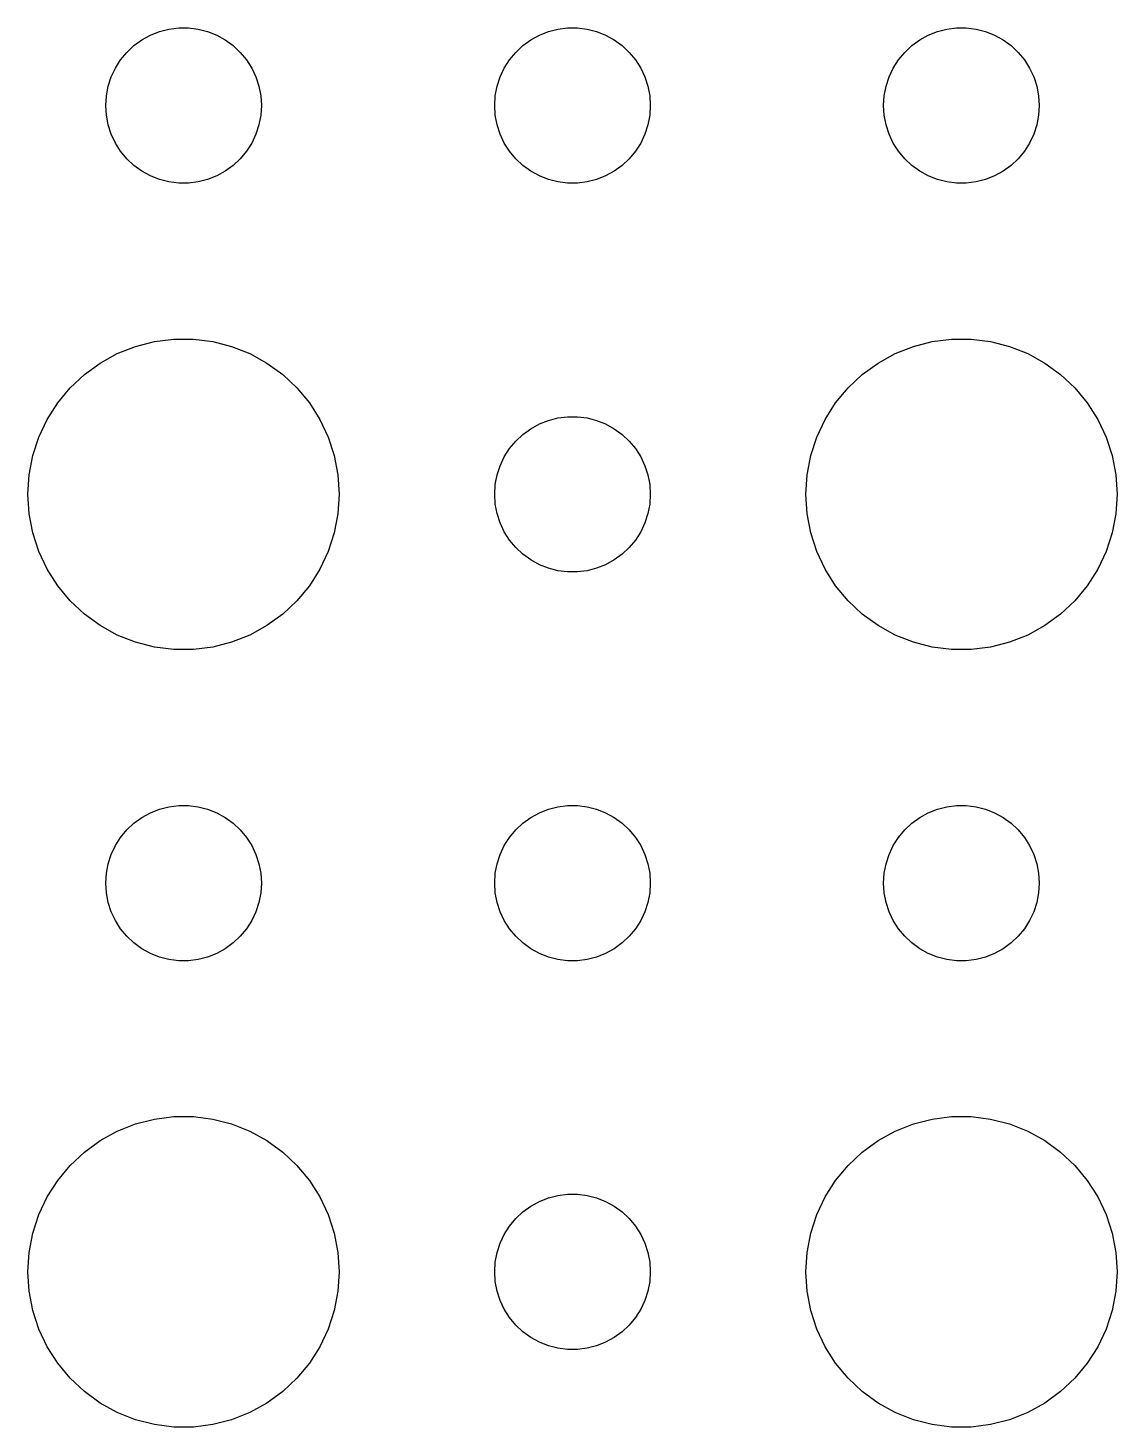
# Model space of a CAD drawing. Header units: metres. Extents: x -127 to 127, y -127 to 127.
# Drawn here: x -48 to -27, y -92.99 to -66 of the extents above; entities that cross this region are included whole.
import ezdxf

# ---------------------------------------------------------------- set-up
doc = ezdxf.new("R2010")
doc.units = ezdxf.units.M

msp = doc.modelspace()

# ---------------------------------------------------------------- linework, layer by layer
for p, q in [((-45.6387, -66.1428), (-45.4635, -66.0734)), ((-45.4635, -66.0734), (-45.2811, -66.0266)), ((-45.2811, -66.0266), (-45.0942, -66.003)), ((-45.0942, -66.003), (-44.9058, -66.003)), ((-44.9058, -66.003), (-44.7189, -66.0266)), ((-44.7189, -66.0266), (-44.5365, -66.0734)), ((-44.5365, -66.0734), (-44.3613, -66.1428)), ((-38.1387, -66.1428), (-37.9635, -66.0734)), ((-37.9635, -66.0734), (-37.7811, -66.0266)), ((-37.7811, -66.0266), (-37.5942, -66.003)), ((-37.5942, -66.003), (-37.4058, -66.003)), ((-37.4058, -66.003), (-37.2189, -66.0266)), ((-37.2189, -66.0266), (-37.0365, -66.0734)), ((-37.0365, -66.0734), (-36.8613, -66.1428)), ((-30.6387, -66.1428), (-30.4635, -66.0734)), ((-30.4635, -66.0734), (-30.2811, -66.0266)), ((-30.2811, -66.0266), (-30.0942, -66.003)), ((-30.0942, -66.003), (-29.9058, -66.003)), ((-29.9058, -66.003), (-29.7189, -66.0266)), ((-29.7189, -66.0266), (-29.5365, -66.0734)), ((-29.5365, -66.0734), (-29.3613, -66.1428)), ((-46.0934, -66.4732), (-45.9561, -66.3442)), ((-45.9561, -66.3442), (-45.8037, -66.2335)), ((-45.8037, -66.2335), (-45.6387, -66.1428)), ((-44.3613, -66.1428), (-44.1963, -66.2335)), ((-44.1963, -66.2335), (-44.0439, -66.3442)), ((-44.0439, -66.3442), (-43.9065, -66.4732)), ((-38.5934, -66.4732), (-38.4561, -66.3442)), ((-38.4561, -66.3442), (-38.3037, -66.2335)), ((-38.3037, -66.2335), (-38.1387, -66.1428)), ((-36.8613, -66.1428), (-36.6963, -66.2335)), ((-36.6963, -66.2335), (-36.5439, -66.3442)), ((-36.5439, -66.3442), (-36.4065, -66.4732)), ((-31.0934, -66.4732), (-30.9561, -66.3442)), ((-30.9561, -66.3442), (-30.8037, -66.2335)), ((-30.8037, -66.2335), (-30.6387, -66.1428)), ((-29.3613, -66.1428), (-29.1963, -66.2335)), ((-29.1963, -66.2335), (-29.0439, -66.3442)), ((-29.0439, -66.3442), (-28.9065, -66.4732)), ((-46.3145, -66.7774), (-46.2135, -66.6183)), ((-46.2135, -66.6183), (-46.0934, -66.4732)), ((-43.9065, -66.4732), (-43.7865, -66.6183)), ((-43.7865, -66.6183), (-43.6855, -66.7774)), ((-38.8145, -66.7774), (-38.7135, -66.6183)), ((-38.7135, -66.6183), (-38.5934, -66.4732)), ((-36.4065, -66.4732), (-36.2865, -66.6183)), ((-36.2865, -66.6183), (-36.1855, -66.7774)), ((-31.3145, -66.7774), (-31.2135, -66.6183)), ((-31.2135, -66.6183), (-31.0934, -66.4732)), ((-28.9065, -66.4732), (-28.7865, -66.6183)), ((-28.7865, -66.6183), (-28.6855, -66.7774)), ((-46.3947, -66.9478), (-46.3145, -66.7774)), ((-43.6855, -66.7774), (-43.6053, -66.9478)), ((-38.8947, -66.9478), (-38.8145, -66.7774)), ((-36.1855, -66.7774), (-36.1053, -66.9478)), ((-31.3947, -66.9478), (-31.3145, -66.7774)), ((-28.6855, -66.7774), (-28.6053, -66.9478)), ((-46.4882, -67.312), (-46.4529, -67.127)), ((-46.4529, -67.127), (-46.3947, -66.9478)), ((-43.6053, -66.9478), (-43.5471, -67.127)), ((-43.5471, -67.127), (-43.5118, -67.312)), ((-38.9882, -67.312), (-38.9529, -67.127)), ((-38.9529, -67.127), (-38.8947, -66.9478)), ((-36.1053, -66.9478), (-36.0471, -67.127)), ((-36.0471, -67.127), (-36.0118, -67.312)), ((-31.4882, -67.312), (-31.4529, -67.127)), ((-31.4529, -67.127), (-31.3947, -66.9478)), ((-28.6053, -66.9478), (-28.5471, -67.127)), ((-28.5471, -67.127), (-28.5118, -67.312)), ((-46.5, -67.5), (-46.4882, -67.312)), ((-43.5118, -67.312), (-43.5, -67.5)), ((-39, -67.5), (-38.9882, -67.312)), ((-36.0118, -67.312), (-36, -67.5)), ((-31.5, -67.5), (-31.4882, -67.312)), ((-28.5118, -67.312), (-28.5, -67.5)), ((-46.4882, -67.688), (-46.5, -67.5)), ((-46.4529, -67.873), (-46.4882, -67.688)), ((-43.5118, -67.688), (-43.5471, -67.873)), ((-43.5, -67.5), (-43.5118, -67.688)), ((-38.9882, -67.688), (-39, -67.5)), ((-38.9529, -67.873), (-38.9882, -67.688)), ((-36.0118, -67.688), (-36.0471, -67.873)), ((-36, -67.5), (-36.0118, -67.688)), ((-31.4882, -67.688), (-31.5, -67.5)), ((-31.4529, -67.873), (-31.4882, -67.688)), ((-28.5118, -67.688), (-28.5471, -67.873)), ((-28.5, -67.5), (-28.5118, -67.688)), ((-46.3947, -68.0522), (-46.4529, -67.873)), ((-43.5471, -67.873), (-43.6053, -68.0522)), ((-38.8947, -68.0522), (-38.9529, -67.873)), ((-36.0471, -67.873), (-36.1053, -68.0522)), ((-31.3947, -68.0522), (-31.4529, -67.873)), ((-28.5471, -67.873), (-28.6053, -68.0522)), ((-46.3145, -68.2226), (-46.3947, -68.0522)), ((-46.2135, -68.3817), (-46.3145, -68.2226)), ((-43.6855, -68.2226), (-43.7865, -68.3817)), ((-43.6053, -68.0522), (-43.6855, -68.2226)), ((-38.8145, -68.2226), (-38.8947, -68.0522)), ((-38.7135, -68.3817), (-38.8145, -68.2226)), ((-36.1855, -68.2226), (-36.2865, -68.3817)), ((-36.1053, -68.0522), (-36.1855, -68.2226)), ((-31.3145, -68.2226), (-31.3947, -68.0522)), ((-31.2135, -68.3817), (-31.3145, -68.2226)), ((-28.6855, -68.2226), (-28.7865, -68.3817)), ((-28.6053, -68.0522), (-28.6855, -68.2226)), ((-46.0934, -68.5268), (-46.2135, -68.3817)), ((-45.9561, -68.6558), (-46.0934, -68.5268)), ((-43.9065, -68.5268), (-44.0439, -68.6558)), ((-43.7865, -68.3817), (-43.9065, -68.5268)), ((-38.5934, -68.5268), (-38.7135, -68.3817)), ((-38.4561, -68.6558), (-38.5934, -68.5268)), ((-36.4065, -68.5268), (-36.5439, -68.6558)), ((-36.2865, -68.3817), (-36.4065, -68.5268)), ((-31.0934, -68.5268), (-31.2135, -68.3817)), ((-30.9561, -68.6558), (-31.0934, -68.5268)), ((-28.9065, -68.5268), (-29.0439, -68.6558)), ((-28.7865, -68.3817), (-28.9065, -68.5268)), ((-45.8037, -68.7665), (-45.9561, -68.6558)), ((-45.6387, -68.8572), (-45.8037, -68.7665)), ((-44.1963, -68.7665), (-44.3613, -68.8572)), ((-44.0439, -68.6558), (-44.1963, -68.7665)), ((-38.3037, -68.7665), (-38.4561, -68.6558)), ((-38.1387, -68.8572), (-38.3037, -68.7665)), ((-36.6963, -68.7665), (-36.8613, -68.8572)), ((-36.5439, -68.6558), (-36.6963, -68.7665)), ((-30.8037, -68.7665), (-30.9561, -68.6558)), ((-30.6387, -68.8572), (-30.8037, -68.7665)), ((-29.1963, -68.7665), (-29.3613, -68.8572)), ((-29.0439, -68.6558), (-29.1963, -68.7665)), ((-45.4635, -68.9266), (-45.6387, -68.8572)), ((-45.2811, -68.9734), (-45.4635, -68.9266)), ((-45.0942, -68.997), (-45.2811, -68.9734)), ((-44.9058, -68.997), (-45.0942, -68.997)), ((-44.7189, -68.9734), (-44.9058, -68.997)), ((-44.5365, -68.9266), (-44.7189, -68.9734)), ((-44.3613, -68.8572), (-44.5365, -68.9266)), ((-37.9635, -68.9266), (-38.1387, -68.8572)), ((-37.7811, -68.9734), (-37.9635, -68.9266)), ((-37.5942, -68.997), (-37.7811, -68.9734)), ((-37.4058, -68.997), (-37.5942, -68.997)), ((-37.2189, -68.9734), (-37.4058, -68.997)), ((-37.0365, -68.9266), (-37.2189, -68.9734)), ((-36.8613, -68.8572), (-37.0365, -68.9266)), ((-30.4635, -68.9266), (-30.6387, -68.8572)), ((-30.2811, -68.9734), (-30.4635, -68.9266)), ((-30.0942, -68.997), (-30.2811, -68.9734)), ((-29.9058, -68.997), (-30.0942, -68.997)), ((-29.7189, -68.9734), (-29.9058, -68.997)), ((-29.5365, -68.9266), (-29.7189, -68.9734)), ((-29.3613, -68.8572), (-29.5365, -68.9266)), ((-45.927, -72.1468), (-45.5621, -72.0531)), ((-45.5621, -72.0531), (-45.1884, -72.0059)), ((-45.1884, -72.0059), (-44.8116, -72.0059)), ((-44.8116, -72.0059), (-44.4379, -72.0531)), ((-44.4379, -72.0531), (-44.0729, -72.1468)), ((-30.927, -72.1468), (-30.5621, -72.0531)), ((-30.5621, -72.0531), (-30.1884, -72.0059)), ((-30.1884, -72.0059), (-29.8116, -72.0059)), ((-29.8116, -72.0059), (-29.4379, -72.0531)), ((-29.4379, -72.0531), (-29.0729, -72.1468)), ((-46.6075, -72.467), (-46.2773, -72.2855)), ((-46.2773, -72.2855), (-45.927, -72.1468)), ((-44.0729, -72.1468), (-43.7227, -72.2855)), ((-43.7227, -72.2855), (-43.3925, -72.467)), ((-31.6075, -72.467), (-31.2773, -72.2855)), ((-31.2773, -72.2855), (-30.927, -72.1468)), ((-29.0729, -72.1468), (-28.7227, -72.2855)), ((-28.7227, -72.2855), (-28.3925, -72.467)), ((-46.9123, -72.6885), (-46.6075, -72.467)), ((-43.3925, -72.467), (-43.0877, -72.6885)), ((-31.9123, -72.6885), (-31.6075, -72.467)), ((-28.3925, -72.467), (-28.0877, -72.6885)), ((-47.1869, -72.9464), (-46.9123, -72.6885)), ((-43.0877, -72.6885), (-42.8131, -72.9464)), ((-32.1869, -72.9464), (-31.9123, -72.6885)), ((-28.0877, -72.6885), (-27.8131, -72.9464)), ((-47.427, -73.2366), (-47.1869, -72.9464)), ((-42.8131, -72.9464), (-42.5729, -73.2366)), ((-32.427, -73.2366), (-32.1869, -72.9464)), ((-27.8131, -72.9464), (-27.5729, -73.2366)), ((-47.6289, -73.5547), (-47.427, -73.2366)), ((-42.5729, -73.2366), (-42.3711, -73.5547)), ((-32.6289, -73.5547), (-32.427, -73.2366)), ((-27.5729, -73.2366), (-27.3711, -73.5547)), ((-47.7893, -73.8956), (-47.6289, -73.5547)), ((-42.3711, -73.5547), (-42.2107, -73.8956)), ((-38.3037, -73.7335), (-38.1387, -73.6428)), ((-38.1387, -73.6428), (-37.9635, -73.5734)), ((-37.9635, -73.5734), (-37.7811, -73.5266)), ((-37.7811, -73.5266), (-37.5942, -73.503)), ((-37.5942, -73.503), (-37.4058, -73.503)), ((-37.4058, -73.503), (-37.2189, -73.5266)), ((-37.2189, -73.5266), (-37.0365, -73.5734)), ((-37.0365, -73.5734), (-36.8613, -73.6428)), ((-36.8613, -73.6428), (-36.6963, -73.7335)), ((-32.7893, -73.8956), (-32.6289, -73.5547)), ((-27.3711, -73.5547), (-27.2107, -73.8956)), ((-47.9057, -74.2539), (-47.7893, -73.8956)), ((-42.2107, -73.8956), (-42.0942, -74.2539)), ((-38.5934, -73.9732), (-38.4561, -73.8442)), ((-38.4561, -73.8442), (-38.3037, -73.7335)), ((-36.6963, -73.7335), (-36.5439, -73.8442)), ((-36.5439, -73.8442), (-36.4065, -73.9732)), ((-32.9057, -74.2539), (-32.7893, -73.8956)), ((-27.2107, -73.8956), (-27.0942, -74.2539)), ((-38.8145, -74.2774), (-38.7135, -74.1183)), ((-38.7135, -74.1183), (-38.5934, -73.9732)), ((-36.4065, -73.9732), (-36.2865, -74.1183)), ((-36.2865, -74.1183), (-36.1855, -74.2774)), ((-47.9763, -74.624), (-47.9057, -74.2539)), ((-42.0942, -74.2539), (-42.0237, -74.624)), ((-38.9529, -74.627), (-38.8947, -74.4478)), ((-38.8947, -74.4478), (-38.8145, -74.2774)), ((-36.1855, -74.2774), (-36.1053, -74.4478)), ((-36.1053, -74.4478), (-36.0471, -74.627)), ((-32.9763, -74.624), (-32.9057, -74.2539)), ((-27.0942, -74.2539), (-27.0237, -74.624)), ((-48, -75), (-47.9763, -74.624)), ((-42.0237, -74.624), (-42, -75)), ((-38.9882, -74.812), (-38.9529, -74.627)), ((-36.0471, -74.627), (-36.0118, -74.812)), ((-33, -75), (-32.9763, -74.624)), ((-27.0237, -74.624), (-27, -75)), ((-47.9763, -75.376), (-48, -75)), ((-42, -75), (-42.0237, -75.376)), ((-39, -75), (-38.9882, -74.812)), ((-38.9882, -75.188), (-39, -75)), ((-36.0118, -74.812), (-36, -75)), ((-36, -75), (-36.0118, -75.188)), ((-32.9763, -75.376), (-33, -75)), ((-27, -75), (-27.0237, -75.376)), ((-38.9529, -75.373), (-38.9882, -75.188)), ((-36.0118, -75.188), (-36.0471, -75.373)), ((-47.9057, -75.7461), (-47.9763, -75.376)), ((-42.0237, -75.376), (-42.0942, -75.7461)), ((-38.8947, -75.5522), (-38.9529, -75.373)), ((-38.8145, -75.7226), (-38.8947, -75.5522)), ((-36.1053, -75.5522), (-36.1855, -75.7226)), ((-36.0471, -75.373), (-36.1053, -75.5522)), ((-32.9057, -75.7461), (-32.9763, -75.376)), ((-27.0237, -75.376), (-27.0942, -75.7461)), ((-47.7893, -76.1044), (-47.9057, -75.7461)), ((-42.0942, -75.7461), (-42.2107, -76.1044)), ((-38.7135, -75.8817), (-38.8145, -75.7226)), ((-36.1855, -75.7226), (-36.2865, -75.8817)), ((-32.7893, -76.1044), (-32.9057, -75.7461)), ((-27.0942, -75.7461), (-27.2107, -76.1044)), ((-47.6289, -76.4453), (-47.7893, -76.1044)), ((-42.2107, -76.1044), (-42.3711, -76.4453)), ((-38.5934, -76.0268), (-38.7135, -75.8817)), ((-38.4561, -76.1558), (-38.5934, -76.0268)), ((-36.4065, -76.0268), (-36.5439, -76.1558)), ((-36.2865, -75.8817), (-36.4065, -76.0268)), ((-32.6289, -76.4453), (-32.7893, -76.1044)), ((-27.2107, -76.1044), (-27.3711, -76.4453)), ((-38.3037, -76.2665), (-38.4561, -76.1558)), ((-38.1387, -76.3572), (-38.3037, -76.2665)), ((-37.9635, -76.4266), (-38.1387, -76.3572)), ((-36.8613, -76.3572), (-37.0365, -76.4266)), ((-36.6963, -76.2665), (-36.8613, -76.3572)), ((-36.5439, -76.1558), (-36.6963, -76.2665)), ((-47.427, -76.7634), (-47.6289, -76.4453)), ((-42.3711, -76.4453), (-42.5729, -76.7634)), ((-37.7811, -76.4734), (-37.9635, -76.4266)), ((-37.5942, -76.497), (-37.7811, -76.4734)), ((-37.4058, -76.497), (-37.5942, -76.497)), ((-37.2189, -76.4734), (-37.4058, -76.497)), ((-37.0365, -76.4266), (-37.2189, -76.4734)), ((-32.427, -76.7634), (-32.6289, -76.4453)), ((-27.3711, -76.4453), (-27.5729, -76.7634)), ((-47.1869, -77.0536), (-47.427, -76.7634)), ((-42.5729, -76.7634), (-42.8131, -77.0536)), ((-32.1869, -77.0536), (-32.427, -76.7634)), ((-27.5729, -76.7634), (-27.8131, -77.0536)), ((-46.9123, -77.3115), (-47.1869, -77.0536)), ((-42.8131, -77.0536), (-43.0877, -77.3115)), ((-31.9123, -77.3115), (-32.1869, -77.0536)), ((-27.8131, -77.0536), (-28.0877, -77.3115)), ((-46.6075, -77.533), (-46.9123, -77.3115)), ((-43.0877, -77.3115), (-43.3925, -77.533)), ((-31.6075, -77.533), (-31.9123, -77.3115)), ((-28.0877, -77.3115), (-28.3925, -77.533)), ((-46.2773, -77.7145), (-46.6075, -77.533)), ((-45.927, -77.8532), (-46.2773, -77.7145)), ((-43.7227, -77.7145), (-44.0729, -77.8532)), ((-43.3925, -77.533), (-43.7227, -77.7145)), ((-31.2773, -77.7145), (-31.6075, -77.533)), ((-30.927, -77.8532), (-31.2773, -77.7145)), ((-28.7227, -77.7145), (-29.0729, -77.8532)), ((-28.3925, -77.533), (-28.7227, -77.7145)), ((-45.5621, -77.9469), (-45.927, -77.8532)), ((-45.1884, -77.9941), (-45.5621, -77.9469)), ((-44.8116, -77.9941), (-45.1884, -77.9941)), ((-44.4379, -77.9469), (-44.8116, -77.9941)), ((-44.0729, -77.8532), (-44.4379, -77.9469)), ((-30.5621, -77.9469), (-30.927, -77.8532)), ((-30.1884, -77.9941), (-30.5621, -77.9469)), ((-29.8116, -77.9941), (-30.1884, -77.9941)), ((-29.4379, -77.9469), (-29.8116, -77.9941)), ((-29.0729, -77.8532), (-29.4379, -77.9469)), ((-45.9561, -81.3442), (-45.8037, -81.2335)), ((-45.8037, -81.2335), (-45.6387, -81.1428)), ((-45.6387, -81.1428), (-45.4635, -81.0734)), ((-45.4635, -81.0734), (-45.2811, -81.0266)), ((-45.2811, -81.0266), (-45.0942, -81.003)), ((-45.0942, -81.003), (-44.9058, -81.003)), ((-44.9058, -81.003), (-44.7189, -81.0266)), ((-44.7189, -81.0266), (-44.5365, -81.0734)), ((-44.5365, -81.0734), (-44.3613, -81.1428)), ((-44.3613, -81.1428), (-44.1963, -81.2335)), ((-44.1963, -81.2335), (-44.0439, -81.3442)), ((-38.4561, -81.3442), (-38.3037, -81.2335)), ((-38.3037, -81.2335), (-38.1387, -81.1428)), ((-38.1387, -81.1428), (-37.9635, -81.0734)), ((-37.9635, -81.0734), (-37.7811, -81.0266)), ((-37.7811, -81.0266), (-37.5942, -81.003)), ((-37.5942, -81.003), (-37.4058, -81.003)), ((-37.4058, -81.003), (-37.2189, -81.0266)), ((-37.2189, -81.0266), (-37.0365, -81.0734)), ((-37.0365, -81.0734), (-36.8613, -81.1428)), ((-36.8613, -81.1428), (-36.6963, -81.2335)), ((-36.6963, -81.2335), (-36.5439, -81.3442)), ((-30.9561, -81.3442), (-30.8037, -81.2335)), ((-30.8037, -81.2335), (-30.6387, -81.1428)), ((-30.6387, -81.1428), (-30.4635, -81.0734)), ((-30.4635, -81.0734), (-30.2811, -81.0266)), ((-30.2811, -81.0266), (-30.0942, -81.003)), ((-30.0942, -81.003), (-29.9058, -81.003)), ((-29.9058, -81.003), (-29.7189, -81.0266)), ((-29.7189, -81.0266), (-29.5365, -81.0734)), ((-29.5365, -81.0734), (-29.3613, -81.1428)), ((-29.3613, -81.1428), (-29.1963, -81.2335)), ((-29.1963, -81.2335), (-29.0439, -81.3442)), ((-46.2135, -81.6183), (-46.0934, -81.4732)), ((-46.0934, -81.4732), (-45.9561, -81.3442)), ((-44.0439, -81.3442), (-43.9065, -81.4732)), ((-43.9065, -81.4732), (-43.7865, -81.6183)), ((-38.7135, -81.6183), (-38.5934, -81.4732)), ((-38.5934, -81.4732), (-38.4561, -81.3442)), ((-36.5439, -81.3442), (-36.4065, -81.4732)), ((-36.4065, -81.4732), (-36.2865, -81.6183)), ((-31.2135, -81.6183), (-31.0934, -81.4732)), ((-31.0934, -81.4732), (-30.9561, -81.3442)), ((-29.0439, -81.3442), (-28.9065, -81.4732)), ((-28.9065, -81.4732), (-28.7865, -81.6183)), ((-46.3947, -81.9478), (-46.3145, -81.7774)), ((-46.3145, -81.7774), (-46.2135, -81.6183)), ((-43.7865, -81.6183), (-43.6855, -81.7774)), ((-43.6855, -81.7774), (-43.6053, -81.9478)), ((-38.8947, -81.9478), (-38.8145, -81.7774)), ((-38.8145, -81.7774), (-38.7135, -81.6183)), ((-36.2865, -81.6183), (-36.1855, -81.7774)), ((-36.1855, -81.7774), (-36.1053, -81.9478)), ((-31.3947, -81.9478), (-31.3145, -81.7774)), ((-31.3145, -81.7774), (-31.2135, -81.6183)), ((-28.7865, -81.6183), (-28.6855, -81.7774)), ((-28.6855, -81.7774), (-28.6053, -81.9478)), ((-46.4529, -82.127), (-46.3947, -81.9478)), ((-43.6053, -81.9478), (-43.5471, -82.127)), ((-38.9529, -82.127), (-38.8947, -81.9478)), ((-36.1053, -81.9478), (-36.0471, -82.127)), ((-31.4529, -82.127), (-31.3947, -81.9478)), ((-28.6053, -81.9478), (-28.5471, -82.127)), ((-46.5, -82.5), (-46.4882, -82.312)), ((-46.4882, -82.312), (-46.4529, -82.127)), ((-43.5471, -82.127), (-43.5118, -82.312)), ((-43.5118, -82.312), (-43.5, -82.5)), ((-39, -82.5), (-38.9882, -82.312)), ((-38.9882, -82.312), (-38.9529, -82.127)), ((-36.0471, -82.127), (-36.0118, -82.312)), ((-36.0118, -82.312), (-36, -82.5)), ((-31.5, -82.5), (-31.4882, -82.312)), ((-31.4882, -82.312), (-31.4529, -82.127)), ((-28.5471, -82.127), (-28.5118, -82.312)), ((-28.5118, -82.312), (-28.5, -82.5)), ((-46.4882, -82.688), (-46.5, -82.5)), ((-43.5, -82.5), (-43.5118, -82.688)), ((-38.9882, -82.688), (-39, -82.5)), ((-36, -82.5), (-36.0118, -82.688)), ((-31.4882, -82.688), (-31.5, -82.5)), ((-28.5, -82.5), (-28.5118, -82.688)), ((-46.4529, -82.873), (-46.4882, -82.688)), ((-43.5118, -82.688), (-43.5471, -82.873)), ((-38.9529, -82.873), (-38.9882, -82.688)), ((-36.0118, -82.688), (-36.0471, -82.873)), ((-31.4529, -82.873), (-31.4882, -82.688)), ((-28.5118, -82.688), (-28.5471, -82.873)), ((-46.3947, -83.0522), (-46.4529, -82.873)), ((-46.3145, -83.2226), (-46.3947, -83.0522)), ((-43.6053, -83.0522), (-43.6855, -83.2226)), ((-43.5471, -82.873), (-43.6053, -83.0522)), ((-38.8947, -83.0522), (-38.9529, -82.873)), ((-38.8145, -83.2226), (-38.8947, -83.0522)), ((-36.1053, -83.0522), (-36.1855, -83.2226)), ((-36.0471, -82.873), (-36.1053, -83.0522)), ((-31.3947, -83.0522), (-31.4529, -82.873)), ((-31.3145, -83.2226), (-31.3947, -83.0522)), ((-28.6053, -83.0522), (-28.6855, -83.2226)), ((-28.5471, -82.873), (-28.6053, -83.0522)), ((-46.2135, -83.3817), (-46.3145, -83.2226)), ((-46.0934, -83.5268), (-46.2135, -83.3817)), ((-43.7865, -83.3817), (-43.9065, -83.5268)), ((-43.6855, -83.2226), (-43.7865, -83.3817)), ((-38.7135, -83.3817), (-38.8145, -83.2226)), ((-38.5934, -83.5268), (-38.7135, -83.3817)), ((-36.2865, -83.3817), (-36.4065, -83.5268)), ((-36.1855, -83.2226), (-36.2865, -83.3817)), ((-31.2135, -83.3817), (-31.3145, -83.2226)), ((-31.0934, -83.5268), (-31.2135, -83.3817)), ((-28.7865, -83.3817), (-28.9065, -83.5268)), ((-28.6855, -83.2226), (-28.7865, -83.3817)), ((-45.9561, -83.6558), (-46.0934, -83.5268)), ((-45.8037, -83.7665), (-45.9561, -83.6558)), ((-44.0439, -83.6558), (-44.1963, -83.7665)), ((-43.9065, -83.5268), (-44.0439, -83.6558)), ((-38.4561, -83.6558), (-38.5934, -83.5268)), ((-38.3037, -83.7665), (-38.4561, -83.6558)), ((-36.5439, -83.6558), (-36.6963, -83.7665)), ((-36.4065, -83.5268), (-36.5439, -83.6558)), ((-30.9561, -83.6558), (-31.0934, -83.5268)), ((-30.8037, -83.7665), (-30.9561, -83.6558)), ((-29.0439, -83.6558), (-29.1963, -83.7665)), ((-28.9065, -83.5268), (-29.0439, -83.6558)), ((-45.6387, -83.8572), (-45.8037, -83.7665)), ((-45.4635, -83.9266), (-45.6387, -83.8572)), ((-45.2811, -83.9734), (-45.4635, -83.9266)), ((-44.5365, -83.9266), (-44.7189, -83.9734)), ((-44.3613, -83.8572), (-44.5365, -83.9266)), ((-44.1963, -83.7665), (-44.3613, -83.8572)), ((-38.1387, -83.8572), (-38.3037, -83.7665)), ((-37.9635, -83.9266), (-38.1387, -83.8572)), ((-37.7811, -83.9734), (-37.9635, -83.9266)), ((-37.0365, -83.9266), (-37.2189, -83.9734)), ((-36.8613, -83.8572), (-37.0365, -83.9266)), ((-36.6963, -83.7665), (-36.8613, -83.8572)), ((-30.6387, -83.8572), (-30.8037, -83.7665)), ((-30.4635, -83.9266), (-30.6387, -83.8572)), ((-30.2811, -83.9734), (-30.4635, -83.9266)), ((-29.5365, -83.9266), (-29.7189, -83.9734)), ((-29.3613, -83.8572), (-29.5365, -83.9266)), ((-29.1963, -83.7665), (-29.3613, -83.8572)), ((-45.0942, -83.997), (-45.2811, -83.9734)), ((-44.9058, -83.997), (-45.0942, -83.997)), ((-44.7189, -83.9734), (-44.9058, -83.997)), ((-37.5942, -83.997), (-37.7811, -83.9734)), ((-37.4058, -83.997), (-37.5942, -83.997)), ((-37.2189, -83.9734), (-37.4058, -83.997)), ((-30.0942, -83.997), (-30.2811, -83.9734)), ((-29.9058, -83.997), (-30.0942, -83.997)), ((-29.7189, -83.9734), (-29.9058, -83.997)), ((-46.2773, -87.2855), (-45.927, -87.1468)), ((-45.927, -87.1468), (-45.5621, -87.0531)), ((-45.5621, -87.0531), (-45.1884, -87.0059)), ((-45.1884, -87.0059), (-44.8116, -87.0059)), ((-44.8116, -87.0059), (-44.4379, -87.0531)), ((-44.4379, -87.0531), (-44.0729, -87.1468)), ((-44.0729, -87.1468), (-43.7227, -87.2855)), ((-31.2773, -87.2855), (-30.927, -87.1468)), ((-30.927, -87.1468), (-30.5621, -87.0531)), ((-30.5621, -87.0531), (-30.1884, -87.0059)), ((-30.1884, -87.0059), (-29.8116, -87.0059)), ((-29.8116, -87.0059), (-29.4379, -87.0531)), ((-29.4379, -87.0531), (-29.0729, -87.1468)), ((-29.0729, -87.1468), (-28.7227, -87.2855)), ((-46.6075, -87.467), (-46.2773, -87.2855)), ((-43.7227, -87.2855), (-43.3925, -87.467)), ((-31.6075, -87.467), (-31.2773, -87.2855)), ((-28.7227, -87.2855), (-28.3925, -87.467)), ((-47.1869, -87.9464), (-46.9123, -87.6885)), ((-46.9123, -87.6885), (-46.6075, -87.467)), ((-43.3925, -87.467), (-43.0877, -87.6885)), ((-43.0877, -87.6885), (-42.8131, -87.9464)), ((-32.1869, -87.9464), (-31.9123, -87.6885)), ((-31.9123, -87.6885), (-31.6075, -87.467)), ((-28.3925, -87.467), (-28.0877, -87.6885)), ((-28.0877, -87.6885), (-27.8131, -87.9464)), ((-47.427, -88.2366), (-47.1869, -87.9464)), ((-42.8131, -87.9464), (-42.5729, -88.2366)), ((-32.427, -88.2366), (-32.1869, -87.9464)), ((-27.8131, -87.9464), (-27.5729, -88.2366)), ((-47.6289, -88.5547), (-47.427, -88.2366)), ((-42.5729, -88.2366), (-42.3711, -88.5547)), ((-32.6289, -88.5547), (-32.427, -88.2366)), ((-27.5729, -88.2366), (-27.3711, -88.5547)), ((-37.9635, -88.5734), (-37.7811, -88.5266)), ((-37.7811, -88.5266), (-37.5942, -88.503)), ((-37.5942, -88.503), (-37.4058, -88.503)), ((-37.4058, -88.503), (-37.2189, -88.5266)), ((-37.2189, -88.5266), (-37.0365, -88.5734)), ((-47.7893, -88.8956), (-47.6289, -88.5547)), ((-42.3711, -88.5547), (-42.2107, -88.8956)), ((-38.4561, -88.8442), (-38.3037, -88.7335)), ((-38.3037, -88.7335), (-38.1387, -88.6428)), ((-38.1387, -88.6428), (-37.9635, -88.5734)), ((-37.0365, -88.5734), (-36.8613, -88.6428)), ((-36.8613, -88.6428), (-36.6963, -88.7335)), ((-36.6963, -88.7335), (-36.5439, -88.8442)), ((-32.7893, -88.8956), (-32.6289, -88.5547)), ((-27.3711, -88.5547), (-27.2107, -88.8956)), ((-47.9057, -89.2539), (-47.7893, -88.8956)), ((-42.2107, -88.8956), (-42.0942, -89.2539)), ((-38.7135, -89.1183), (-38.5934, -88.9732)), ((-38.5934, -88.9732), (-38.4561, -88.8442)), ((-36.5439, -88.8442), (-36.4065, -88.9732)), ((-36.4065, -88.9732), (-36.2865, -89.1183)), ((-32.9057, -89.2539), (-32.7893, -88.8956)), ((-27.2107, -88.8956), (-27.0942, -89.2539)), ((-47.9763, -89.624), (-47.9057, -89.2539)), ((-42.0942, -89.2539), (-42.0237, -89.624)), ((-38.8947, -89.4478), (-38.8145, -89.2774)), ((-38.8145, -89.2774), (-38.7135, -89.1183)), ((-36.2865, -89.1183), (-36.1855, -89.2774)), ((-36.1855, -89.2774), (-36.1053, -89.4478)), ((-32.9763, -89.624), (-32.9057, -89.2539)), ((-27.0942, -89.2539), (-27.0237, -89.624)), ((-38.9529, -89.627), (-38.8947, -89.4478)), ((-36.1053, -89.4478), (-36.0471, -89.627)), ((-48, -90), (-47.9763, -89.624)), ((-42.0237, -89.624), (-42, -90)), ((-39, -90), (-38.9882, -89.812)), ((-38.9882, -89.812), (-38.9529, -89.627)), ((-36.0471, -89.627), (-36.0118, -89.812)), ((-36.0118, -89.812), (-36, -90)), ((-33, -90), (-32.9763, -89.624)), ((-27.0237, -89.624), (-27, -90)), ((-47.9763, -90.376), (-48, -90)), ((-42, -90), (-42.0237, -90.376)), ((-38.9882, -90.188), (-39, -90)), ((-36, -90), (-36.0118, -90.188)), ((-32.9763, -90.376), (-33, -90)), ((-27, -90), (-27.0237, -90.376)), ((-47.9057, -90.7461), (-47.9763, -90.376)), ((-42.0237, -90.376), (-42.0942, -90.7461)), ((-38.9529, -90.373), (-38.9882, -90.188)), ((-38.8947, -90.5522), (-38.9529, -90.373)), ((-36.0471, -90.373), (-36.1053, -90.5522)), ((-36.0118, -90.188), (-36.0471, -90.373)), ((-32.9057, -90.7461), (-32.9763, -90.376)), ((-27.0237, -90.376), (-27.0942, -90.7461)), ((-38.8145, -90.7226), (-38.8947, -90.5522)), ((-36.1053, -90.5522), (-36.1855, -90.7226)), ((-47.7893, -91.1044), (-47.9057, -90.7461)), ((-42.0942, -90.7461), (-42.2107, -91.1044)), ((-38.7135, -90.8817), (-38.8145, -90.7226)), ((-38.5934, -91.0268), (-38.7135, -90.8817)), ((-36.2865, -90.8817), (-36.4065, -91.0268)), ((-36.1855, -90.7226), (-36.2865, -90.8817)), ((-32.7893, -91.1044), (-32.9057, -90.7461)), ((-27.0942, -90.7461), (-27.2107, -91.1044)), ((-47.6289, -91.4453), (-47.7893, -91.1044)), ((-42.2107, -91.1044), (-42.3711, -91.4453)), ((-38.4561, -91.1558), (-38.5934, -91.0268)), ((-38.3037, -91.2665), (-38.4561, -91.1558)), ((-36.5439, -91.1558), (-36.6963, -91.2665)), ((-36.4065, -91.0268), (-36.5439, -91.1558)), ((-32.6289, -91.4453), (-32.7893, -91.1044)), ((-27.2107, -91.1044), (-27.3711, -91.4453)), ((-47.427, -91.7634), (-47.6289, -91.4453)), ((-42.3711, -91.4453), (-42.5729, -91.7634)), ((-38.1387, -91.3572), (-38.3037, -91.2665)), ((-37.9635, -91.4266), (-38.1387, -91.3572)), ((-37.7811, -91.4734), (-37.9635, -91.4266)), ((-37.5942, -91.497), (-37.7811, -91.4734)), ((-37.4058, -91.497), (-37.5942, -91.497)), ((-37.2189, -91.4734), (-37.4058, -91.497)), ((-37.0365, -91.4266), (-37.2189, -91.4734)), ((-36.8613, -91.3572), (-37.0365, -91.4266)), ((-36.6963, -91.2665), (-36.8613, -91.3572)), ((-32.427, -91.7634), (-32.6289, -91.4453)), ((-27.3711, -91.4453), (-27.5729, -91.7634)), ((-47.1869, -92.0536), (-47.427, -91.7634)), ((-42.5729, -91.7634), (-42.8131, -92.0536)), ((-32.1869, -92.0536), (-32.427, -91.7634)), ((-27.5729, -91.7634), (-27.8131, -92.0536)), ((-46.9123, -92.3115), (-47.1869, -92.0536)), ((-42.8131, -92.0536), (-43.0877, -92.3115)), ((-31.9123, -92.3115), (-32.1869, -92.0536)), ((-27.8131, -92.0536), (-28.0877, -92.3115)), ((-46.6075, -92.533), (-46.9123, -92.3115)), ((-46.2773, -92.7145), (-46.6075, -92.533)), ((-43.3925, -92.533), (-43.7227, -92.7145)), ((-43.0877, -92.3115), (-43.3925, -92.533)), ((-31.6075, -92.533), (-31.9123, -92.3115)), ((-31.2773, -92.7145), (-31.6075, -92.533)), ((-28.3925, -92.533), (-28.7227, -92.7145)), ((-28.0877, -92.3115), (-28.3925, -92.533)), ((-45.927, -92.8532), (-46.2773, -92.7145)), ((-43.7227, -92.7145), (-44.0729, -92.8532)), ((-30.927, -92.8532), (-31.2773, -92.7145)), ((-28.7227, -92.7145), (-29.0729, -92.8532)), ((-45.5621, -92.9469), (-45.927, -92.8532)), ((-45.1884, -92.9941), (-45.5621, -92.9469)), ((-44.8116, -92.9941), (-45.1884, -92.9941)), ((-44.4379, -92.9469), (-44.8116, -92.9941)), ((-44.0729, -92.8532), (-44.4379, -92.9469)), ((-30.5621, -92.9469), (-30.927, -92.8532)), ((-30.1884, -92.9941), (-30.5621, -92.9469)), ((-29.8116, -92.9941), (-30.1884, -92.9941)), ((-29.4379, -92.9469), (-29.8116, -92.9941)), ((-29.0729, -92.8532), (-29.4379, -92.9469))]:
    msp.add_line(p, q)

doc.saveas('drawing.dxf')
